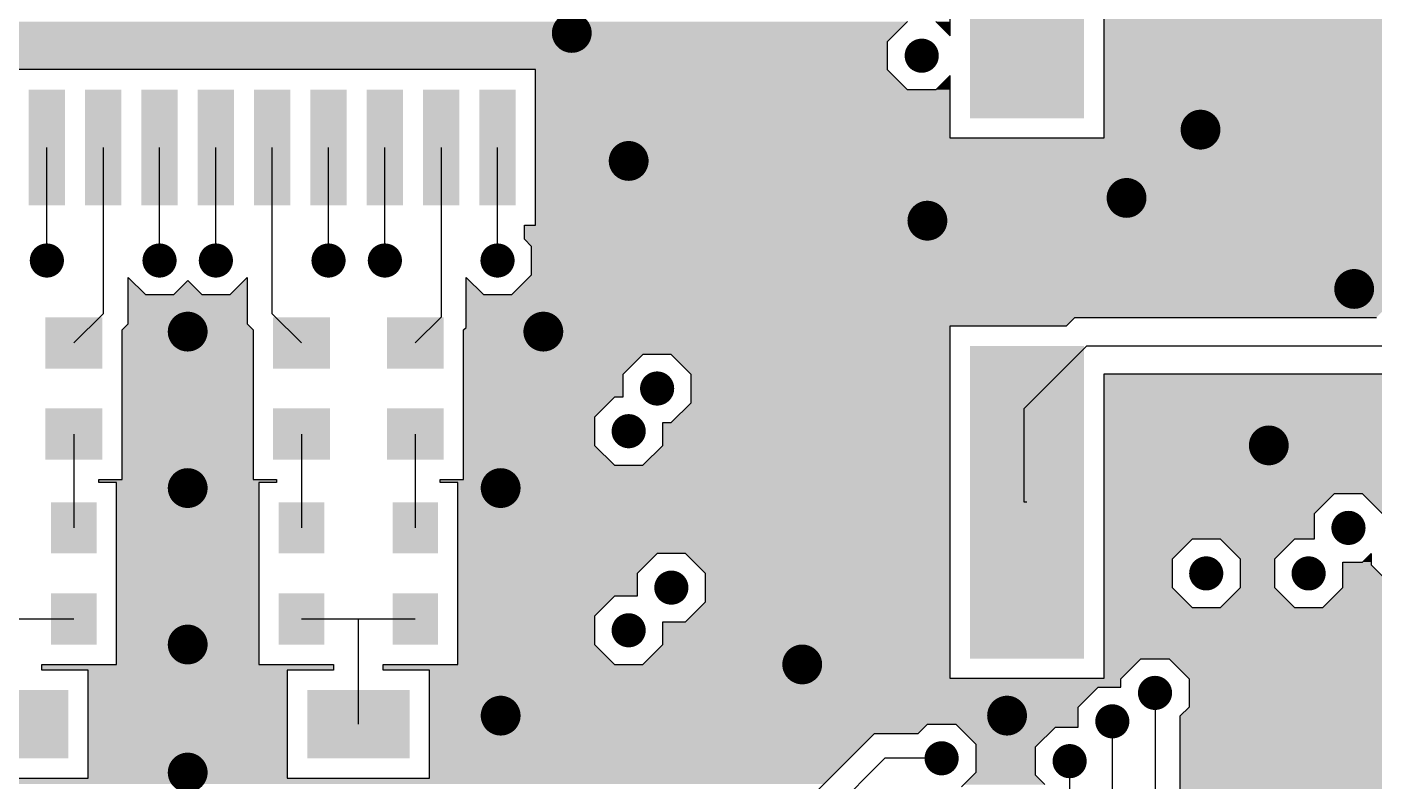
# Model space of a CAD drawing. Extents: x 295 to 953, y 10 to 290.
# Drawn here: x 591.83 to 639.18, y 169.7 to 196.21 of the extents above; entities that cross this region are included whole.
import ezdxf

# ---------------------------------------------------------------- set-up
doc = ezdxf.new("R2010")
doc.units = 0
doc.header["$LTSCALE"] = 5
doc.header["$MEASUREMENT"] = 0
doc.layers.get('0').update_dxf_attribs({"linetype": 'CONTINUOUS', "lineweight": 25})
doc.layers.add('16_COMP_GBR', color=4, linetype='CONTINUOUS')

msp = doc.modelspace()

# ---------------------------------------------------------------- linework, layer by layer
at = {"color": 7}
for points, const_width in [([(610.628, 196, 1), (611.328, 196, 1)], 0.7), ([(622.978, 195.2, 1), (623.578, 195.2, 1)], 0.6), ([(632.728, 192.6, 1), (633.428, 192.6, 1)], 0.7), ([(612.628, 191.5, 1), (613.328, 191.5, 1)], 0.7), ([(630.128, 190.2, 1), (630.828, 190.2, 1)], 0.7), ([(623.128, 189.4, 1), (623.828, 189.4, 1)], 0.7), ([(592.228, 188, 1), (592.828, 188, 1)], 0.6), ([(596.188, 188, 1), (596.788, 188, 1)], 0.6), ([(598.168, 188, 1), (598.768, 188, 1)], 0.6), ([(602.128, 188, 1), (602.728, 188, 1)], 0.6), ([(604.108, 188, 1), (604.708, 188, 1)], 0.6), ([(608.068, 188, 1), (608.668, 188, 1)], 0.6), ([(638.128, 187, 1), (638.828, 187, 1)], 0.7), ([(597.128, 185.5, 1), (597.828, 185.5, 1)], 0.7), ([(609.628, 185.5, 1), (610.328, 185.5, 1)], 0.7), ([(613.678, 183.5, 1), (614.278, 183.5, 1)], 0.6), ([(612.678, 182, 1), (613.278, 182, 1)], 0.6), ([(635.128, 181.5, 1), (635.828, 181.5, 1)], 0.7), ([(597.128, 180, 1), (597.828, 180, 1)], 0.7), ([(608.128, 180, 1), (608.828, 180, 1)], 0.7), ([(637.978, 178.6, 1), (638.578, 178.6, 1)], 0.6), ([(632.978, 177, 1), (633.578, 177, 1)], 0.6), ([(636.578, 177, 1), (637.178, 177, 1)], 0.6), ([(614.178, 176.5, 1), (614.778, 176.5, 1)], 0.6), ([(597.128, 174.5, 1), (597.828, 174.5, 1)], 0.7), ([(612.678, 175, 1), (613.278, 175, 1)], 0.6), ([(618.728, 173.8, 1), (619.428, 173.8, 1)], 0.7), ([(631.178, 172.8, 1), (631.778, 172.8, 1)], 0.6), ([(608.128, 172, 1), (608.828, 172, 1)], 0.7), ([(625.928, 172, 1), (626.628, 172, 1)], 0.7), ([(629.678, 171.8, 1), (630.278, 171.8, 1)], 0.6), ([(623.678, 170.5, 1), (624.278, 170.5, 1)], 0.6), ([(628.178, 170.4, 1), (628.778, 170.4, 1)], 0.6), ([(597.128, 170, 1), (597.828, 170, 1)], 0.7)]:
    msp.add_lwpolyline(points, format="xyb", close=True, dxfattribs=dict(at, const_width=const_width))
for points in [[(628.978, 204), (628.978, 193), (624.978, 204), (624.978, 193)], [(593.168, 194.011), (593.168, 189.941), (591.888, 194.011), (591.888, 189.941)], [(595.148, 194.011), (595.148, 189.941), (593.868, 194.011), (593.868, 189.941)], [(597.128, 194.011), (597.128, 189.941), (595.848, 194.011), (595.848, 189.941)], [(599.108, 194.011), (599.108, 189.941), (597.828, 194.011), (597.828, 189.941)], [(601.088, 194.011), (601.088, 189.941), (599.808, 194.011), (599.808, 189.941)], [(603.068, 194.011), (603.068, 189.941), (601.788, 194.011), (601.788, 189.941)], [(605.048, 194.011), (605.048, 189.941), (603.768, 194.011), (603.768, 189.941)], [(607.028, 194.011), (607.028, 189.941), (605.748, 194.011), (605.748, 189.941)], [(609.008, 194.011), (609.008, 189.941), (607.728, 194.011), (607.728, 189.941)], [(594.478, 186), (594.478, 184.2), (592.478, 186), (592.478, 184.2)], [(602.478, 186), (602.478, 184.2), (600.478, 186), (600.478, 184.2)], [(606.478, 186), (606.478, 184.2), (604.478, 186), (604.478, 184.2)], [(628.978, 185), (628.978, 174), (624.978, 185), (624.978, 174)], [(594.478, 182.8), (594.478, 181), (592.478, 182.8), (592.478, 181)], [(602.478, 182.8), (602.478, 181), (600.478, 182.8), (600.478, 181)], [(606.478, 182.8), (606.478, 181), (604.478, 182.8), (604.478, 181)], [(594.278, 179.5), (594.278, 177.7), (592.678, 179.5), (592.678, 177.7)], [(602.278, 179.5), (602.278, 177.7), (600.678, 179.5), (600.678, 177.7)], [(606.278, 179.5), (606.278, 177.7), (604.678, 179.5), (604.678, 177.7)], [(594.278, 176.3), (594.278, 174.5), (592.678, 176.3), (592.678, 174.5)], [(602.278, 176.3), (602.278, 174.5), (600.678, 176.3), (600.678, 174.5)], [(606.278, 176.3), (606.278, 174.5), (604.678, 176.3), (604.678, 174.5)], [(593.278, 172.9), (593.278, 170.5), (589.678, 172.9), (589.678, 170.5)], [(605.278, 172.9), (605.278, 170.5), (601.678, 172.9), (601.678, 170.5)]]:
    msp.add_solid(points, dxfattribs=at)
at = {"layer": '16_COMP_GBR', "color": 7}
for p, q in [((624.278, 195.898), (624.278, 204.7)), ((629.678, 197.6), (629.678, 192.3)), ((622.078, 195.698), (622.78, 196.4)), ((623.776, 196.4), (624.278, 195.898)), ((622.078, 194.702), (622.078, 195.698)), ((609.708, 194.71), (585.248, 194.71)), ((609.708, 189.24), (609.708, 194.71)), ((622.78, 194), (622.078, 194.702)), ((624.278, 194.502), (623.776, 194)), ((624.278, 192.3), (624.278, 194.502)), ((623.776, 194), (622.78, 194)), ((629.678, 192.3), (624.278, 192.3)), ((592.528, 188), (592.528, 191.976)), ((594.508, 191.976), (594.508, 186.13)), ((596.488, 188), (596.488, 191.976)), ((598.468, 188), (598.468, 191.976)), ((600.448, 186.13), (600.448, 191.976)), ((602.428, 188), (602.428, 191.976)), ((604.408, 188), (604.408, 191.976)), ((606.388, 191.976), (606.388, 186.01)), ((608.368, 188), (608.368, 191.976)), ((609.318, 189.24), (609.708, 189.24)), ((609.318, 188.748), (609.318, 189.24)), ((609.568, 188.498), (609.318, 188.748)), ((609.568, 187.502), (609.568, 188.498)), ((595.384, 187.408), (595.99, 186.8)), ((595.384, 185.768), (595.384, 187.408)), ((596.986, 186.8), (597.478, 187.292)), ((597.478, 187.292), (597.97, 186.8)), ((598.966, 186.8), (599.572, 187.408)), ((599.572, 187.408), (599.572, 185.768)), ((607.264, 187.408), (607.87, 186.8)), ((607.264, 185.648), (607.264, 187.408)), ((608.866, 186.8), (609.568, 187.502)), ((595.99, 186.8), (596.986, 186.8)), ((597.97, 186.8), (598.966, 186.8)), ((607.87, 186.8), (608.866, 186.8)), ((593.478, 185.1), (594.508, 186.13)), ((601.478, 185.1), (600.448, 186.13)), ((595.178, 185.562), (595.384, 185.768)), ((599.572, 185.768), (599.778, 185.562)), ((605.478, 185.1), (606.388, 186.01)), ((607.178, 185.562), (607.264, 185.648)), ((624.278, 185.7), (628.364, 185.7)), ((624.278, 173.3), (624.278, 185.7)), ((628.364, 185.7), (628.664, 186)), ((628.664, 186), (639.264, 186)), ((595.178, 180.3), (595.178, 185.562)), ((599.778, 185.562), (599.778, 180.3)), ((607.178, 180.3), (607.178, 185.562)), ((613.48, 184.7), (612.778, 183.998)), ((614.476, 184.7), (613.48, 184.7)), ((615.178, 183.998), (614.476, 184.7)), ((629.078, 185), (626.878, 182.8)), ((629.078, 185), (639.678, 185)), ((612.778, 183.998), (612.778, 183.2)), ((615.178, 183.002), (615.178, 183.998)), ((629.678, 184), (629.678, 173.3)), ((640.092, 184), (629.678, 184)), ((612.48, 183.2), (611.778, 182.498)), ((612.778, 183.2), (612.48, 183.2)), ((614.476, 182.3), (615.178, 183.002)), ((626.878, 179.5), (626.878, 182.8)), ((611.778, 182.498), (611.778, 181.502)), ((614.178, 182.3), (614.476, 182.3)), ((614.178, 181.502), (614.178, 182.3)), ((593.478, 181.9), (593.478, 178.6)), ((601.478, 181.9), (601.478, 178.6)), ((605.478, 181.9), (605.478, 178.6)), ((611.778, 181.502), (612.48, 180.8)), ((613.476, 180.8), (614.178, 181.502)), ((612.48, 180.8), (613.476, 180.8)), ((594.354, 180.3), (595.178, 180.3)), ((594.354, 180.2), (594.354, 180.3)), ((594.978, 180.2), (594.354, 180.2)), ((594.978, 173.8), (594.978, 180.2)), ((599.778, 180.3), (600.602, 180.3)), ((599.978, 180.2), (599.978, 173.8)), ((600.602, 180.2), (599.978, 180.2)), ((600.602, 180.3), (600.602, 180.2)), ((606.354, 180.3), (607.178, 180.3)), ((606.354, 180.2), (606.354, 180.3)), ((606.978, 180.2), (606.354, 180.2)), ((606.978, 173.8), (606.978, 180.2)), ((626.978, 179.5), (626.878, 179.5)), ((637.78, 179.8), (637.078, 179.098)), ((638.776, 179.8), (637.78, 179.8)), ((639.478, 179.098), (638.776, 179.8)), ((637.078, 179.098), (637.078, 178.2)), ((632.78, 178.2), (632.078, 177.498)), ((633.776, 178.2), (632.78, 178.2)), ((634.478, 177.498), (633.776, 178.2)), ((636.38, 178.2), (635.678, 177.498)), ((637.078, 178.2), (636.38, 178.2)), ((613.98, 177.7), (613.278, 176.998)), ((614.976, 177.7), (613.98, 177.7)), ((615.678, 176.998), (614.976, 177.7)), ((638.776, 177.4), (639.078, 177.702)), ((639.078, 177.702), (639.078, 177.302)), ((632.078, 177.498), (632.078, 176.502)), ((634.478, 176.502), (634.478, 177.498)), ((635.678, 177.498), (635.678, 176.502)), ((638.078, 177.4), (638.776, 177.4)), ((638.078, 176.502), (638.078, 177.4)), ((639.078, 177.302), (639.78, 176.6)), ((613.278, 176.998), (613.278, 176.2)), ((615.678, 176.002), (615.678, 176.998)), ((612.48, 176.2), (611.778, 175.498)), ((613.278, 176.2), (612.48, 176.2)), ((632.078, 176.502), (632.78, 175.8)), ((633.776, 175.8), (634.478, 176.502)), ((635.678, 176.502), (636.38, 175.8)), ((637.376, 175.8), (638.078, 176.502)), ((614.976, 175.3), (615.678, 176.002)), ((632.78, 175.8), (633.776, 175.8)), ((636.38, 175.8), (637.376, 175.8)), ((591.478, 175.4), (593.478, 175.4)), ((601.478, 175.4), (603.478, 175.4)), ((603.478, 175.4), (605.478, 175.4)), ((603.478, 171.7), (603.478, 175.4)), ((611.778, 175.498), (611.778, 174.502)), ((614.178, 175.3), (614.976, 175.3)), ((614.178, 174.502), (614.178, 175.3)), ((611.778, 174.502), (612.48, 173.8)), ((613.476, 173.8), (614.178, 174.502)), ((592.354, 173.8), (594.978, 173.8)), ((592.354, 173.6), (592.354, 173.8)), ((599.978, 173.8), (602.602, 173.8)), ((602.602, 173.8), (602.602, 173.6)), ((604.354, 173.8), (606.978, 173.8)), ((604.354, 173.6), (604.354, 173.8)), ((612.48, 173.8), (613.476, 173.8)), ((630.278, 173.298), (630.98, 174)), ((630.98, 174), (631.976, 174)), ((631.976, 174), (632.678, 173.298)), ((593.978, 173.6), (592.354, 173.6)), ((593.978, 169.8), (593.978, 173.6)), ((600.978, 173.6), (600.978, 169.8)), ((602.602, 173.6), (600.978, 173.6)), ((605.978, 173.6), (604.354, 173.6)), ((605.978, 169.8), (605.978, 173.6)), ((629.678, 173.3), (624.278, 173.3)), ((628.778, 172.298), (629.48, 173)), ((629.48, 173), (630.278, 173)), ((630.278, 173), (630.278, 173.298)), ((632.678, 173.298), (632.678, 172.302)), ((631.478, 172.8), (631.478, 165)), ((628.778, 171.6), (628.778, 172.298)), ((632.678, 172.302), (632.354, 171.978)), ((632.354, 171.978), (632.354, 166.572)), ((623.156, 171.376), (623.48, 171.7)), ((623.48, 171.7), (624.476, 171.7)), ((624.476, 171.7), (625.178, 170.998)), ((627.278, 170.898), (627.98, 171.6)), ((627.98, 171.6), (628.778, 171.6)), ((629.978, 171.8), (629.978, 165)), ((611.202, 160.962), (621.616, 171.376)), ((621.616, 171.376), (623.156, 171.376)), ((625.178, 170.998), (625.178, 170.002)), ((612.078, 160.6), (621.978, 170.5)), ((623.978, 170.5), (621.978, 170.5)), ((627.278, 169.902), (627.278, 170.898)), ((625.178, 170.002), (624.676, 169.5)), ((628.478, 170.4), (628.478, 162.5)), ((588.978, 169.8), (593.978, 169.8)), ((600.978, 169.8), (605.978, 169.8)), ((627.602, 169.578), (627.278, 169.902))]:
    msp.add_line(p, q, dxfattribs=at)
for points in [[(629.678, 195.398), (629.678, 197.6), (641.778, 195.398), (641.778, 197.6)], [(567.578, 195.698), (567.578, 196.4), (622.078, 195.698), (622.78, 196.4)], [(624.277, 195.898), (623.776, 196.4), (624.277, 195.898), (624.277, 196.4)], [(566.61, 194.71), (567.578, 195.678), (622.078, 194.71), (622.078, 195.678)], [(567.578, 195.678), (567.578, 195.698), (622.078, 195.678), (622.078, 195.698)], [(629.678, 193.498), (629.678, 195.398), (639.878, 193.498), (641.778, 195.398)], [(566.61, 194.71), (566.61, 194.71), (585.248, 194.71), (609.708, 194.71)], [(609.708, 194.702), (609.708, 194.71), (622.078, 194.702), (622.078, 194.71)], [(609.708, 194), (609.708, 194.702), (622.78, 194), (622.078, 194.702)], [(623.776, 194), (624.278, 194.502), (624.278, 194), (624.278, 194.502)], [(609.708, 192.3), (609.708, 194), (624.278, 192.3), (624.278, 194)], [(629.678, 192.502), (629.678, 193.498), (639.878, 192.502), (639.878, 193.498)], [(609.708, 190.8), (609.708, 192.3), (641.58, 190.8), (640.08, 192.3)], [(629.678, 192.3), (629.678, 192.502), (640.08, 192.3), (639.878, 192.502)], [(609.708, 189.24), (609.708, 190.8), (641.778, 189.24), (641.778, 190.8)], [(609.708, 190.8), (609.708, 190.8), (641.778, 190.8), (641.58, 190.8)], [(609.318, 188.748), (609.318, 189.24), (641.778, 188.748), (641.778, 189.24)], [(609.552, 188.514), (609.318, 188.748), (641.778, 188.514), (641.778, 188.748)], [(609.568, 188.498), (609.552, 188.514), (641.762, 188.498), (641.778, 188.514)], [(609.568, 187.502), (609.568, 188.498), (640.766, 187.502), (641.762, 188.498)], [(595.384, 186.8), (595.384, 187.408), (595.99, 186.8), (595.384, 187.408)], [(596.986, 186.8), (597.478, 187.292), (597.97, 186.8), (597.478, 187.292)], [(598.966, 186.8), (599.572, 187.408), (599.572, 186.8), (599.572, 187.408)], [(607.264, 186.8), (607.264, 187.408), (607.87, 186.8), (607.264, 187.408)], [(608.866, 186.8), (609.568, 187.502), (640.064, 186.8), (640.766, 187.502)], [(595.384, 185.768), (595.384, 186.8), (599.572, 185.768), (599.572, 186.8)], [(607.264, 186), (607.264, 186.8), (639.264, 186), (640.064, 186.8)], [(595.178, 185.562), (595.384, 185.768), (599.778, 185.562), (599.572, 185.768)], [(607.178, 185.562), (607.264, 185.648), (624.278, 185.562), (624.278, 185.648)], [(607.264, 185.7), (607.264, 186), (628.364, 185.7), (628.664, 186)], [(607.264, 186), (607.264, 186), (628.664, 186), (639.264, 186)], [(607.264, 185.648), (607.264, 185.7), (624.278, 185.648), (624.278, 185.7)], [(607.264, 185.7), (607.264, 185.7), (624.278, 185.7), (628.364, 185.7)], [(595.178, 180.3), (595.178, 185.562), (599.778, 180.3), (599.778, 185.562)], [(607.178, 184.7), (607.178, 185.562), (624.278, 184.7), (624.278, 185.562)], [(607.178, 183.998), (607.178, 184.7), (612.778, 183.998), (613.48, 184.7)], [(607.178, 184.7), (607.178, 184.7), (613.48, 184.7), (614.476, 184.7)], [(615.178, 183.998), (614.476, 184.7), (624.278, 183.998), (624.278, 184.7)], [(607.178, 183.2), (607.178, 183.998), (612.778, 183.2), (612.778, 183.998)], [(615.178, 183.002), (615.178, 183.998), (624.278, 183.002), (624.278, 183.998)], [(629.678, 183.902), (629.678, 184), (647.678, 183.902), (647.678, 184)], [(629.678, 184), (629.678, 184), (633.776, 184), (629.678, 184)], [(629.678, 183.2), (629.678, 183.902), (648.38, 183.2), (647.678, 183.902)], [(607.178, 182.498), (607.178, 183.2), (611.778, 182.498), (612.48, 183.2)], [(607.178, 183.2), (607.178, 183.2), (612.48, 183.2), (612.778, 183.2)], [(614.476, 182.3), (614.976, 182.8), (624.278, 182.3), (624.278, 182.8)], [(614.976, 182.8), (615.178, 183.002), (624.278, 182.8), (624.278, 183.002)], [(629.678, 183.038), (629.678, 183.2), (650.278, 183.038), (650.278, 183.2)], [(629.678, 180.4), (629.678, 183.038), (647.64, 180.4), (650.278, 183.038)], [(607.178, 181.502), (607.178, 182.498), (611.778, 181.502), (611.778, 182.498)], [(614.178, 181.502), (614.178, 182.3), (624.278, 181.502), (624.278, 182.3)], [(607.178, 180.8), (607.178, 181.502), (612.48, 180.8), (611.778, 181.502)], [(613.476, 180.8), (614.178, 181.502), (624.278, 180.8), (624.278, 181.502)], [(607.178, 180.3), (607.178, 180.8), (624.278, 180.3), (624.278, 180.8)], [(594.354, 180.2), (594.354, 180.3), (600.602, 180.2), (600.602, 180.3)], [(594.354, 180.3), (594.354, 180.3), (600.602, 180.3), (599.778, 180.3)], [(594.978, 173.8), (594.978, 180.2), (599.978, 173.8), (599.978, 180.2)], [(594.978, 180.2), (594.978, 180.2), (599.978, 180.2), (600.602, 180.2)], [(606.354, 180.2), (606.354, 180.3), (624.278, 180.2), (624.278, 180.3)], [(606.978, 177.7), (606.978, 180.2), (624.278, 177.7), (624.278, 180.2)], [(629.678, 179.8), (629.678, 180.4), (642.58, 179.8), (643.18, 180.4)], [(629.678, 180.4), (629.678, 180.4), (643.18, 180.4), (644.176, 180.4)], [(629.678, 179.098), (629.678, 179.8), (637.078, 179.098), (637.78, 179.8)], [(629.678, 179.8), (629.678, 179.8), (637.78, 179.8), (638.776, 179.8)], [(638.878, 179.698), (638.776, 179.8), (642.478, 179.698), (642.58, 179.8)], [(639.478, 179.098), (638.878, 179.698), (642.478, 179.098), (642.478, 179.698)], [(629.678, 178.2), (629.678, 179.098), (637.078, 178.2), (637.078, 179.098)], [(629.678, 177.498), (629.678, 178.2), (632.078, 177.498), (632.78, 178.2)], [(629.678, 178.2), (629.678, 178.2), (632.78, 178.2), (633.776, 178.2)], [(634.478, 177.498), (633.776, 178.2), (635.678, 177.498), (636.38, 178.2)], [(633.776, 178.2), (633.776, 178.2), (636.38, 178.2), (637.078, 178.2)], [(606.978, 176.998), (606.978, 177.7), (613.278, 176.998), (613.98, 177.7)], [(606.978, 177.7), (606.978, 177.7), (613.98, 177.7), (614.976, 177.7)], [(615.678, 176.998), (614.976, 177.7), (624.278, 176.998), (624.278, 177.7)], [(638.776, 177.4), (639.078, 177.702), (639.078, 177.4), (639.078, 177.702)], [(629.678, 176.502), (629.678, 177.498), (632.078, 176.502), (632.078, 177.498)], [(634.478, 176.502), (634.478, 177.498), (635.678, 176.502), (635.678, 177.498)], [(638.078, 177.302), (638.078, 177.4), (639.078, 177.302), (639.078, 177.4)], [(638.078, 176.6), (638.078, 177.302), (639.78, 176.6), (639.078, 177.302)], [(606.978, 176.2), (606.978, 176.998), (613.278, 176.2), (613.278, 176.998)], [(615.678, 176.002), (615.678, 176.998), (624.278, 176.002), (624.278, 176.998)], [(606.978, 175.498), (606.978, 176.2), (611.778, 175.498), (612.48, 176.2)], [(606.978, 176.2), (606.978, 176.2), (612.48, 176.2), (613.278, 176.2)], [(629.678, 175.8), (629.678, 176.502), (632.78, 175.8), (632.078, 176.502)], [(633.776, 175.8), (634.478, 176.502), (636.38, 175.8), (635.678, 176.502)], [(637.376, 175.8), (638.078, 176.502), (643.04, 175.8), (643.742, 176.502)], [(638.078, 176.502), (638.078, 176.6), (643.742, 176.502), (643.84, 176.6)], [(614.976, 175.3), (615.678, 176.002), (624.278, 175.3), (624.278, 176.002)], [(629.678, 174), (629.678, 175.8), (641.24, 174), (643.04, 175.8)], [(606.978, 174.502), (606.978, 175.498), (611.778, 174.502), (611.778, 175.498)], [(614.178, 174.502), (614.178, 175.3), (624.278, 174.502), (624.278, 175.3)], [(606.978, 173.8), (606.978, 174.502), (612.48, 173.8), (611.778, 174.502)], [(613.476, 173.8), (614.178, 174.502), (624.278, 173.8), (624.278, 174.502)], [(592.354, 173.6), (592.354, 173.8), (602.602, 173.6), (602.602, 173.8)], [(592.354, 173.8), (592.354, 173.8), (602.602, 173.8), (599.978, 173.8)], [(604.354, 173.6), (604.354, 173.8), (624.278, 173.6), (624.278, 173.8)], [(629.678, 173.3), (629.678, 174), (630.28, 173.3), (630.98, 174)], [(629.678, 174), (629.678, 174), (630.98, 174), (631.976, 174)], [(632.514, 173.462), (631.976, 174), (640.702, 173.462), (641.24, 174)], [(593.978, 169.8), (593.978, 173.6), (600.978, 169.8), (600.978, 173.6)], [(593.978, 173.6), (593.978, 173.6), (600.978, 173.6), (602.602, 173.6)], [(605.978, 173.3), (605.978, 173.6), (624.278, 173.3), (624.278, 173.6)], [(632.678, 173.298), (632.514, 173.462), (640.702, 173.298), (640.702, 173.462)], [(605.978, 173.298), (605.978, 173.3), (630.278, 173.298), (630.28, 173.3)], [(605.978, 173), (605.978, 173.298), (630.278, 173), (630.278, 173.298)], [(605.978, 172.298), (605.978, 173), (628.778, 172.298), (629.48, 173)], [(605.978, 173), (605.978, 173), (629.48, 173), (630.278, 173)], [(632.678, 172.302), (632.678, 173.298), (640.702, 172.302), (640.702, 173.298)], [(605.978, 171.7), (605.978, 172.298), (628.778, 171.7), (628.778, 172.298)], [(632.354, 171.978), (632.678, 172.302), (640.702, 171.978), (640.702, 172.302)], [(632.354, 167.2), (632.354, 171.978), (640.702, 167.2), (640.702, 171.978)], [(605.978, 171.376), (605.978, 171.7), (623.156, 171.376), (623.48, 171.7)], [(605.978, 171.7), (605.978, 171.7), (623.48, 171.7), (624.476, 171.7)], [(624.576, 171.6), (624.476, 171.7), (628.778, 171.6), (628.778, 171.7)], [(625.178, 170.998), (624.576, 171.6), (627.378, 170.998), (627.98, 171.6)], [(624.576, 171.6), (624.576, 171.6), (627.98, 171.6), (628.778, 171.6)], [(605.978, 169.8), (605.978, 171.376), (620.04, 169.8), (621.616, 171.376)], [(605.978, 171.376), (605.978, 171.376), (621.616, 171.376), (623.156, 171.376)], [(625.178, 170.898), (625.178, 170.998), (627.278, 170.898), (627.378, 170.998)], [(625.178, 170.002), (625.178, 170.898), (627.278, 170.002), (627.278, 170.898)], [(625.078, 169.902), (625.178, 170.002), (627.278, 169.902), (627.278, 170.002)], [(553.678, 169.6), (553.678, 169.8), (619.84, 169.6), (620.04, 169.8)], [(624.754, 169.578), (625.078, 169.902), (627.602, 169.578), (627.278, 169.902)]]:
    msp.add_solid(points, dxfattribs=at)

doc.saveas('drawing.dxf')
